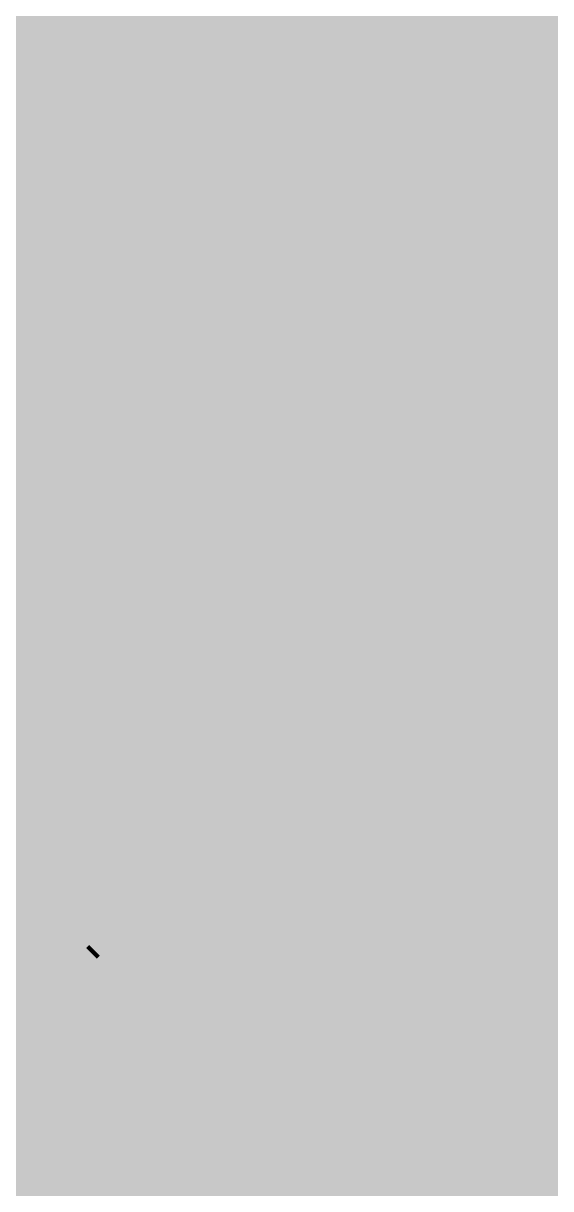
# Model space of a CAD drawing. Extents: x -7 to 100, y -42 to 30.
# Drawn here: x 27 to 31.5, y 10.17 to 20.1 of the extents above; entities that cross this region are included whole.
import ezdxf

# ---------------------------------------------------------------- set-up
doc = ezdxf.new("R2010")
doc.units = 0
doc.header["$MEASUREMENT"] = 0
doc.layers.get('0').update_dxf_attribs({"linetype": 'CONTINUOUS'})
for name, color, linetype in [('22-315-0_BOT', 7, 'CONTINUOUS'), ('22-315-0_IN1', 4, 'CONTINUOUS'), ('22-315-0_SMB', 3, 'CONTINUOUS'), ('22-315-0_SMT', 5, 'CONTINUOUS'), ('22-315-0_SPB', 10, 'CONTINUOUS'), ('22-315-0_SPT', 14, 'CONTINUOUS'), ('22-315-0_SSB', 9, 'CONTINUOUS'), ('22-315-0_SST', 12, 'CONTINUOUS'), ('22-315-0_TOP', 11, 'CONTINUOUS')]:
    doc.layers.add(name, color=color, linetype=linetype)

# ---------------------------------------------------------------- blocks, each defined once
blk = doc.blocks.new('RECTANGLE_8')
blk.add_solid([(0.4826, 0.4064), (0.4826, -0.4064), (-0.4826, 0.4064), (-0.4826, -0.4064)])
blk = doc.blocks.new('RECTANGLE_12')
blk.add_solid([(0.635, 0.508), (0.635, -0.508), (-0.635, 0.508), (-0.635, -0.508)])
blk = doc.blocks.new('RECTANGLE_6')
blk.add_solid([(1.12522, 1.14935), (1.12522, -1.14935), (-1.12522, 1.14935), (-1.12522, -1.14935)])
blk = doc.blocks.new('RECTANGLE_29')
blk.add_solid([(0.99949, 0.59944), (0.99949, -0.59944), (-0.99949, 0.59944), (-0.99949, -0.59944)])
blk = doc.blocks.new('ROUND_28')
at = {"const_width": 0.23749}
blk.add_lwpolyline([(-0.118744, 0, 1), (0.118744, 0, 1)], format="xyb", close=True, dxfattribs=at)

msp = doc.modelspace()

# ---------------------------------------------------------------- linework, layer by layer
at = {"layer": '22-315-0_BOT'}
for points, const_width in [([(-3.302, 16.891), (-3.302, 18.669), (-1.27, 20.701), (5.715, 20.701), (9.271, 24.257), (9.271, 27.559), (10.414, 28.702), (13.716, 28.702), (20.955, 21.463), (25.654, 21.463), (26.67, 20.447), (26.67, 20.193), (27.178, 19.685), (28.829, 19.685), (29.464, 20.32), (32.004, 20.32), (33.02, 21.336), (39.878, 21.336), (40.513, 20.701)], 0.2032), ([(29.63164, 19.9136), (29.1211, 19.40052)], 0.254), ([(29.6672, 19.9136), (29.63164, 19.9136)], 0.254), ([(29.6672, 19.9136), (29.6672, 18.8722)], 0.254), ([(31.2928, 19.9136), (31.2928, 18.8722)], 0.254), ([(31.2928, 19.9136), (31.2928, 14.5161)], 0.254), ([(32.004, 19.9136), (31.2928, 19.9136)], 0.254), ([(31.5214, 19.9136), (31.5214, 14.5161)], 0.254), ([(29.6672, 19.812), (29.53004, 19.812)], 0.254), ([(30.48, 19.6088), (30.48, 13.8938), (33.655, 13.8938)], 0.635), ([(34.85388, 19.812), (31.2928, 19.812)], 0.254), ([(29.464, 19.74596), (29.464, 1.0922)], 0.254), ([(29.6672, 19.5834), (29.30144, 19.5834)], 0.254), ([(34.85134, 19.5834), (31.2928, 19.5834)], 0.254), ([(29.2354, 19.51736), (29.2354, 1.0922)], 0.254), ([(29.6672, 19.3548), (29.06522, 19.3548)], 0.254), ([(34.88944, 19.3548), (31.2928, 19.3548)], 0.254), ([(28.7782, 19.2786), (28.7782, 17.8308)], 0.254), ([(28.7782, 19.2786), (28.7782, 1.0922)], 0.254), ([(28.829, 19.2786), (28.7782, 19.2786)], 0.254), ([(29.0068, 19.31924), (29.0068, 1.0922)], 0.254), ([(29.6672, 19.1262), (28.7782, 19.1262)], 0.254), ([(34.97072, 19.1262), (31.2928, 19.1262)], 0.254), ([(29.6672, 18.8976), (28.7782, 18.8976)], 0.254), ([(29.8577, 18.8722), (29.6672, 18.8722)], 0.254), ([(29.6926, 18.8722), (29.6926, 1.0922)], 0.254), ([(29.8577, 18.8722), (29.8577, 13.8938)], 0.254), ([(31.1023, 18.8722), (31.1023, 14.5161)], 0.254), ([(31.2928, 18.8722), (31.1023, 18.8722)], 0.254), ([(35.1028, 18.8976), (31.2928, 18.8976)], 0.254), ([(26.8478, 18.669), (27.813, 18.669)], 0.254), ([(28.7782, 18.669), (27.813, 18.669)], 0.254), ([(27.813, 17.8308), (27.813, 18.669)], 0.254), ([(29.8577, 18.669), (28.7782, 18.669)], 0.254), ([(35.31108, 18.669), (31.1023, 18.669)], 0.254), ([(29.8577, 18.4404), (28.7782, 18.4404)], 0.254), ([(35.68192, 18.4404), (31.1023, 18.4404)], 0.254), ([(29.8577, 18.2118), (28.7782, 18.2118)], 0.254), ([(35.37458, 18.2118), (31.1023, 18.2118)], 0.254), ([(29.8577, 17.9832), (28.7782, 17.9832)], 0.254), ([(35.1409, 17.9832), (31.1023, 17.9832)], 0.254), ([(28.7782, 17.8308), (26.8478, 17.8308)], 0.254), ([(26.9494, 17.8308), (26.9494, 1.0922)], 0.254), ([(27.178, 17.8308), (27.178, 1.0922)], 0.254), ([(27.4066, 17.8308), (27.4066, 1.0922)], 0.254), ([(27.6352, 17.8308), (27.6352, 1.0922)], 0.254), ([(27.8638, 17.8308), (27.8638, 1.0922)], 0.254), ([(28.0924, 17.8308), (28.0924, 1.0922)], 0.254), ([(28.321, 17.8308), (28.321, 1.0922)], 0.254), ([(28.5496, 17.8308), (28.5496, 1.0922)], 0.254), ([(29.8577, 17.7546), (23.96744, 17.7546)], 0.254), ([(34.99358, 17.7546), (31.1023, 17.7546)], 0.254), ([(29.8577, 17.526), (23.73884, 17.526)], 0.254), ([(34.90468, 17.526), (31.1023, 17.526)], 0.254), ([(29.8577, 17.2974), (23.51024, 17.2974)], 0.254), ([(34.85642, 17.2974), (31.1023, 17.2974)], 0.254), ([(29.8577, 17.0688), (23.28164, 17.0688)], 0.254), ([(34.85134, 17.0688), (31.1023, 17.0688)], 0.254), ([(29.8577, 16.8402), (23.05304, 16.8402)], 0.254), ([(34.88436, 16.8402), (31.1023, 16.8402)], 0.254), ([(29.8577, 16.6116), (22.82444, 16.6116)], 0.254), ([(34.95802, 16.6116), (31.1023, 16.6116)], 0.254), ([(29.8577, 16.383), (22.59584, 16.383)], 0.254), ([(35.08502, 16.383), (31.1023, 16.383)], 0.254), ([(29.8577, 16.1544), (22.36724, 16.1544)], 0.254), ([(35.28314, 16.1544), (31.1023, 16.1544)], 0.254), ([(29.8577, 15.9258), (22.13864, 15.9258)], 0.254), ([(32.8422, 15.9258), (31.1023, 15.9258)], 0.254), ([(29.8577, 15.6972), (23.37054, 15.6972)], 0.254), ([(32.8422, 15.6972), (31.1023, 15.6972)], 0.254), ([(29.8577, 15.4686), (23.50516, 15.4686)], 0.254), ([(32.8422, 15.4686), (31.1023, 15.4686)], 0.254), ([(29.8577, 15.24), (23.5458, 15.24)], 0.254), ([(32.8422, 15.24), (31.1023, 15.24)], 0.254), ([(29.8577, 15.0114), (23.5458, 15.0114)], 0.254), ([(32.8422, 15.0114), (31.1023, 15.0114)], 0.254), ([(29.8577, 14.7828), (23.5458, 14.7828)], 0.254), ([(32.8422, 14.7828), (31.1023, 14.7828)], 0.254), ([(29.8577, 14.5542), (24.93264, 14.5542)], 0.254), ([(32.8422, 14.5542), (31.1023, 14.5542)], 0.254), ([(32.8422, 14.5161), (31.1023, 14.5161)], 0.254), ([(29.8577, 14.3256), (25.16124, 14.3256)], 0.254), ([(29.8577, 14.097), (25.33142, 14.097)], 0.254), ([(30.48, 13.8938), (33.655, 13.8938)], 0.635), ([(29.8577, 13.8684), (25.3873, 13.8684)], 0.254), ([(30.48, 13.843), (30.48, 13.8938)], 0.2032), ([(29.91104, 13.6398), (25.3873, 13.6398)], 0.254), ([(29.9212, 13.61948), (29.9212, 1.0922)], 0.254), ([(30.0863, 13.4112), (25.5778, 13.4112)], 0.254), ([(30.1498, 13.36548), (30.1498, 1.0922)], 0.254), ([(30.3784, 13.27912), (30.3784, 1.0922)], 0.254), ([(32.8422, 13.2715), (30.48, 13.2715)], 0.254), ([(30.607, 13.2715), (30.607, 1.0922)], 0.254), ([(30.8356, 13.2715), (30.8356, 1.0922)], 0.254), ([(31.0642, 13.2715), (31.0642, 1.0922)], 0.254), ([(31.2928, 13.2715), (31.2928, 9.42086)], 0.254), ([(31.5214, 13.2715), (31.5214, 9.5631)], 0.254), ([(32.8422, 13.1826), (25.5778, 13.1826)], 0.254), ([(37.73932, 12.954), (25.5778, 12.954)], 0.254), ([(37.73932, 12.7254), (25.5778, 12.7254)], 0.254), ([(37.73932, 12.4968), (25.5778, 12.4968)], 0.254), ([(37.73932, 12.2682), (25.5778, 12.2682)], 0.254), ([(37.73932, 12.0396), (25.5778, 12.0396)], 0.254), ([(34.1122, 11.811), (25.5778, 11.811)], 0.254), ([(34.1122, 11.5824), (25.5778, 11.5824)], 0.254), ([(34.1122, 11.3538), (25.5778, 11.3538)], 0.254), ([(34.1122, 11.1252), (25.5778, 11.1252)], 0.254), ([(34.1122, 10.8966), (25.5778, 10.8966)], 0.254), ([(34.1122, 10.668), (25.5778, 10.668)], 0.254), ([(34.1122, 10.4394), (24.22144, 10.4394)], 0.254), ([(34.1122, 10.2108), (23.99284, 10.2108)], 0.254)]:
    msp.add_lwpolyline(points, dxfattribs=dict(at, const_width=const_width))
at = {"layer": '22-315-0_BOT', "const_width": 0.254}
for points in [[(28.829, 19.2786, 0.1989115), (29.11637, 19.39763)], [(29.8577, 13.8938, 0.4142136), (30.48, 13.2715)]]:
    msp.add_lwpolyline(points, format="xyb", dxfattribs=at)
at = {"layer": '22-315-0_IN1', "const_width": 0.254}
for points in [[(26.9494, 29.337), (26.9494, 0.381)], [(27.178, 29.337), (27.178, 0.381)], [(27.4066, 29.337), (27.4066, 0.381)], [(27.6352, 29.337), (27.6352, 0.381)], [(27.8638, 29.337), (27.8638, 0.381)], [(28.0924, 29.337), (28.0924, 0.381)], [(28.321, 29.337), (28.321, 0.381)], [(28.5496, 29.337), (28.5496, 0.381)], [(28.6512, 29.337), (28.6512, 0.508)], [(29.1338, 29.337), (29.1338, 0.508)], [(29.3116, 29.337), (29.3116, 2.32664)], [(29.5402, 29.337), (29.5402, 2.51206)], [(29.7688, 29.337), (29.7688, 2.58064)], [(29.9974, 29.337), (29.9974, 2.56794)], [(30.226, 29.337), (30.226, 2.46888)], [(30.4546, 29.337), (30.4546, 2.20472)], [(30.6832, 29.337), (30.6832, 2.30378)], [(30.9118, 29.337), (30.9118, 2.4257)], [(31.1404, 29.337), (31.1404, 2.45618)], [(31.369, 29.337), (31.369, 2.40792)], [(31.5976, 29.337), (31.5976, 2.25552)], [(34.9377, 20.1676), (29.1338, 20.1676)], [(28.6512, 20.0406), (-5.969, 20.0406)], [(34.87166, 19.939), (29.1338, 19.939)], [(28.6512, 19.812), (-5.969, 19.812)], [(34.8488, 19.7104), (29.1338, 19.7104)], [(28.6512, 19.5834), (-5.969, 19.5834)], [(34.86404, 19.4818), (29.1338, 19.4818)], [(28.6512, 19.3548), (-5.969, 19.3548)], [(34.91992, 19.2532), (29.1338, 19.2532)], [(28.6512, 19.1262), (-5.969, 19.1262)], [(35.02152, 19.0246), (29.1338, 19.0246)], [(28.6512, 18.8976), (-5.969, 18.8976)], [(35.18408, 18.796), (29.1338, 18.796)], [(28.6512, 18.669), (-5.969, 18.669)], [(35.44316, 18.5674), (29.1338, 18.5674)], [(28.6512, 18.4404), (-5.969, 18.4404)], [(35.5727, 18.3388), (29.1338, 18.3388)], [(28.6512, 18.2118), (-5.969, 18.2118)], [(35.2552, 18.1102), (29.1338, 18.1102)], [(28.6512, 17.9832), (-5.969, 17.9832)], [(35.06724, 17.8816), (29.1338, 17.8816)], [(28.6512, 17.7546), (-5.969, 17.7546)], [(34.94786, 17.653), (29.1338, 17.653)], [(28.6512, 17.526), (-3.05816, 17.526)], [(34.87674, 17.4244), (29.1338, 17.4244)], [(28.6512, 17.2974), (-2.7559, 17.2974)], [(34.8488, 17.1958), (29.1338, 17.1958)], [(28.6512, 17.0688), (-2.64414, 17.0688)], [(33.43402, 16.9672), (29.1338, 16.9672)], [(28.6512, 16.8402), (-2.62382, 16.8402)], [(33.20288, 16.7386), (29.1338, 16.7386)], [(28.6512, 16.6116), (20.03552, 16.6116)], [(33.11398, 16.51), (29.1338, 16.51)], [(28.6512, 16.383), (20.18792, 16.383)], [(33.1089, 16.2814), (29.1338, 16.2814)], [(28.6512, 16.1544), (20.23618, 16.1544)], [(33.18764, 16.0528), (29.1338, 16.0528)], [(28.6512, 15.9258), (20.2057, 15.9258)], [(33.39338, 15.8242), (29.1338, 15.8242)], [(28.6512, 15.6972), (23.36292, 15.6972)], [(35.28314, 15.5956), (29.1338, 15.5956)], [(28.6512, 15.4686), (23.50008, 15.4686)], [(35.08502, 15.367), (29.1338, 15.367)], [(28.6512, 15.24), (23.54072, 15.24)], [(34.95802, 15.1384), (29.1338, 15.1384)], [(28.6512, 15.0114), (23.50008, 15.0114)], [(34.88436, 14.9098), (29.1338, 14.9098)], [(28.6512, 14.7828), (23.36292, 14.7828)], [(34.85134, 14.6812), (29.1338, 14.6812)], [(28.6512, 14.5542), (-5.969, 14.5542)], [(34.85642, 14.4526), (29.1338, 14.4526)], [(28.6512, 14.3256), (-5.969, 14.3256)], [(34.90468, 14.224), (29.1338, 14.224)], [(28.6512, 14.097), (-5.969, 14.097)], [(34.99358, 13.9954), (29.1338, 13.9954)], [(28.6512, 13.8684), (-5.969, 13.8684)], [(35.1409, 13.7668), (29.1338, 13.7668)], [(28.6512, 13.6398), (-5.969, 13.6398)], [(35.37458, 13.5382), (29.1338, 13.5382)], [(28.6512, 13.4112), (-5.969, 13.4112)], [(35.82924, 13.3096), (29.1338, 13.3096)], [(28.6512, 13.1826), (20.16252, 13.1826)], [(56.01716, 13.081), (29.1338, 13.081)], [(28.6512, 12.954), (20.31492, 12.954)], [(33.49244, 12.8524), (29.1338, 12.8524)], [(28.6512, 12.7254), (20.36318, 12.7254)], [(33.12922, 12.6238), (29.1338, 12.6238)], [(28.6512, 12.4968), (20.3327, 12.4968)], [(33.00476, 12.3952), (29.1338, 12.3952)], [(28.6512, 12.2682), (20.21078, 12.2682)], [(32.97428, 12.1666), (29.1338, 12.1666)], [(28.6512, 12.0396), (19.85772, 12.0396)], [(33.02508, 11.938), (29.1338, 11.938)], [(28.6512, 11.811), (20.12188, 11.811)], [(33.17494, 11.7094), (29.1338, 11.7094)], [(28.6512, 11.5824), (20.22094, 11.5824)], [(39.98722, 11.4808), (29.1338, 11.4808)], [(28.6512, 11.3538), (20.23364, 11.3538)], [(39.86276, 11.2522), (29.1338, 11.2522)], [(28.6512, 11.1252), (20.16506, 11.1252)], [(39.83228, 11.0236), (29.1338, 11.0236)], [(28.6512, 10.8966), (19.97964, 10.8966)], [(39.88308, 10.795), (29.1338, 10.795)], [(28.6512, 10.668), (12.05992, 10.668)], [(40.03294, 10.5664), (29.1338, 10.5664)], [(28.6512, 10.4394), (12.10818, 10.4394)], [(45.54982, 10.3378), (29.1338, 10.3378)], [(28.6512, 10.2108), (12.0777, 10.2108)], [(45.57014, 10.1092), (29.1338, 10.1092)]]:
    msp.add_lwpolyline(points, dxfattribs=at)
at = {"layer": '22-315-0_SMT', "const_width": 0.127}
for points in [[(27.57932, 16.46682), (27.57932, 15.78102)], [(28.95092, 16.46682), (27.57932, 16.46682)], [(27.68092, 16.46682), (27.68092, 15.7226)], [(27.79522, 16.46682), (27.79522, 15.65148)], [(27.90952, 16.46682), (27.90952, 15.56512)], [(28.02382, 16.46682), (28.02382, 15.4686)], [(28.13812, 16.46682), (28.13812, 15.3543)], [(28.25242, 16.46682), (28.25242, 15.22222)], [(28.36672, 16.46682), (28.36672, 15.05966)], [(28.48102, 16.46682), (28.48102, 14.859)], [(28.59532, 16.46682), (28.59532, 14.57706)], [(28.70962, 16.46682), (28.70962, 11.48842)], [(28.82392, 16.46682), (28.82392, 11.48842)], [(28.93822, 16.46682), (28.93822, 11.48842)], [(28.956, 16.46682), (28.95092, 16.46682)], [(29.05252, 16.44142), (29.05252, 11.51382)], [(29.11094, 16.39062), (27.57932, 16.39062)], [(29.15412, 16.27632), (27.57932, 16.27632)], [(29.15412, 16.26362), (29.15392, 16.26869)], [(29.15412, 16.26362), (29.15412, 11.69162), (29.15412, 11.68654)], [(29.15412, 16.16202), (27.57932, 16.16202)], [(29.15412, 16.04772), (27.57932, 16.04772)], [(29.15412, 15.93342), (27.57932, 15.93342)], [(29.15412, 15.81912), (27.57932, 15.81912)], [(29.15412, 15.70482), (27.71394, 15.70482)], [(29.15412, 15.59052), (27.87904, 15.59052)], [(29.15412, 15.47622), (28.0162, 15.47622)], [(29.15412, 15.36192), (28.13304, 15.36192)], [(29.15412, 15.24762), (28.2321, 15.24762)], [(29.15412, 15.13332), (28.31846, 15.13332)], [(29.15412, 15.01902), (28.39212, 15.01902)], [(29.15412, 14.90472), (28.45816, 14.90472)], [(29.15412, 14.79042), (28.51404, 14.79042)], [(29.15412, 14.67612), (28.5623, 14.67612)], [(29.15412, 14.56182), (28.6004, 14.56182)], [(29.15412, 14.44752), (28.63342, 14.44752)], [(29.15412, 14.33322), (28.65882, 14.33322)], [(29.15412, 14.21892), (28.67914, 14.21892)], [(29.15412, 14.10462), (28.69184, 14.10462)], [(29.15412, 13.99032), (28.69692, 13.99032)], [(28.69692, 13.97762), (28.69692, 13.96492)], [(29.15412, 13.87602), (28.69692, 13.87602)], [(29.15412, 13.76172), (28.68676, 13.76172)], [(29.15412, 13.64742), (28.67152, 13.64742)], [(29.15412, 13.53312), (28.6512, 13.53312)], [(29.15412, 13.41882), (28.62072, 13.41882)], [(29.15412, 13.30452), (28.58516, 13.30452)], [(28.59532, 13.33754), (28.59532, 11.48842)], [(29.15412, 13.19022), (28.53944, 13.19022)], [(28.48102, 13.06576), (28.48102, 11.48842)], [(29.15412, 13.07592), (28.4861, 13.07592)], [(29.15412, 12.96162), (28.42514, 12.96162)], [(28.36672, 12.87018), (28.36672, 11.48842)], [(29.15412, 12.84732), (28.35148, 12.84732)], [(28.25242, 12.71524), (28.25242, 11.48842)], [(29.15412, 12.73302), (28.26512, 12.73302)], [(28.13812, 12.58824), (28.13812, 11.48842)], [(29.15412, 12.61872), (28.1686, 12.61872)], [(28.02382, 12.47902), (28.02382, 11.48842)], [(29.15412, 12.50442), (28.05176, 12.50442)], [(27.90952, 12.38758), (27.90952, 11.48842)], [(29.15412, 12.39012), (27.91206, 12.39012)], [(29.15412, 12.27582), (27.74442, 12.27582)], [(27.79522, 12.30884), (27.79522, 11.48842)], [(27.60472, 12.19962), (27.57932, 12.17422)], [(27.57932, 12.17422), (27.57932, 11.48842)], [(29.15412, 12.16152), (27.57932, 12.16152)], [(27.68092, 12.24026), (27.68092, 11.48842)], [(29.15412, 12.04722), (27.57932, 12.04722)], [(29.15412, 11.93292), (27.57932, 11.93292)], [(29.15412, 11.81862), (27.57932, 11.81862)], [(29.15412, 11.70432), (27.57932, 11.70432)], [(29.12872, 11.59002), (27.57932, 11.59002)], [(28.95092, 11.48842), (27.57932, 11.48842)], [(28.95092, 11.48842), (28.956, 11.48836)]]:
    msp.add_lwpolyline(points, dxfattribs=at)
for points in [[(29.15412, 16.2687, 0.4142136), (28.956, 16.46682)], [(28.69692, 13.97762, 0.2736465), (27.57932, 15.78102)], [(27.60472, 12.19962, 0.2848581), (28.69946, 13.96492)], [(28.956, 11.48842, 0.4142136), (29.15412, 11.68654)]]:
    msp.add_lwpolyline(points, format="xyb", dxfattribs=at)
at = {"layer": '22-315-0_SPT', "const_width": 0.127}
for points in [[(27.57932, 16.46682), (27.57932, 15.78102)], [(28.95092, 16.46682), (27.57932, 16.46682)], [(27.68092, 16.46682), (27.68092, 15.7226)], [(27.79522, 16.46682), (27.79522, 15.65148)], [(27.90952, 16.46682), (27.90952, 15.56512)], [(28.02382, 16.46682), (28.02382, 15.4686)], [(28.13812, 16.46682), (28.13812, 15.3543)], [(28.25242, 16.46682), (28.25242, 15.22222)], [(28.36672, 16.46682), (28.36672, 15.05966)], [(28.48102, 16.46682), (28.48102, 14.859)], [(28.59532, 16.46682), (28.59532, 14.57706)], [(28.70962, 16.46682), (28.70962, 11.48842)], [(28.82392, 16.46682), (28.82392, 11.48842)], [(28.93822, 16.46682), (28.93822, 11.48842)], [(28.956, 16.46682), (28.95092, 16.46682)], [(29.05252, 16.44142), (29.05252, 11.51382)], [(29.11094, 16.39062), (27.57932, 16.39062)], [(29.15412, 16.27632), (27.57932, 16.27632)], [(29.15412, 16.26362), (29.15392, 16.26869)], [(29.15412, 16.26362), (29.15412, 11.69162), (29.15412, 11.68654)], [(29.15412, 16.16202), (27.57932, 16.16202)], [(29.15412, 16.04772), (27.57932, 16.04772)], [(29.15412, 15.93342), (27.57932, 15.93342)], [(29.15412, 15.81912), (27.57932, 15.81912)], [(29.15412, 15.70482), (27.71394, 15.70482)], [(29.15412, 15.59052), (27.87904, 15.59052)], [(29.15412, 15.47622), (28.0162, 15.47622)], [(29.15412, 15.36192), (28.13304, 15.36192)], [(29.15412, 15.24762), (28.2321, 15.24762)], [(29.15412, 15.13332), (28.31846, 15.13332)], [(29.15412, 15.01902), (28.39212, 15.01902)], [(29.15412, 14.90472), (28.45816, 14.90472)], [(29.15412, 14.79042), (28.51404, 14.79042)], [(29.15412, 14.67612), (28.5623, 14.67612)], [(29.15412, 14.56182), (28.6004, 14.56182)], [(29.15412, 14.44752), (28.63342, 14.44752)], [(29.15412, 14.33322), (28.65882, 14.33322)], [(29.15412, 14.21892), (28.67914, 14.21892)], [(29.15412, 14.10462), (28.69184, 14.10462)], [(29.15412, 13.99032), (28.69692, 13.99032)], [(28.69692, 13.97762), (28.69692, 13.96492)], [(29.15412, 13.87602), (28.69692, 13.87602)], [(29.15412, 13.76172), (28.68676, 13.76172)], [(29.15412, 13.64742), (28.67152, 13.64742)], [(29.15412, 13.53312), (28.6512, 13.53312)], [(29.15412, 13.41882), (28.62072, 13.41882)], [(29.15412, 13.30452), (28.58516, 13.30452)], [(28.59532, 13.33754), (28.59532, 11.48842)], [(29.15412, 13.19022), (28.53944, 13.19022)], [(28.48102, 13.06576), (28.48102, 11.48842)], [(29.15412, 13.07592), (28.4861, 13.07592)], [(29.15412, 12.96162), (28.42514, 12.96162)], [(28.36672, 12.87018), (28.36672, 11.48842)], [(29.15412, 12.84732), (28.35148, 12.84732)], [(28.25242, 12.71524), (28.25242, 11.48842)], [(29.15412, 12.73302), (28.26512, 12.73302)], [(28.13812, 12.58824), (28.13812, 11.48842)], [(29.15412, 12.61872), (28.1686, 12.61872)], [(28.02382, 12.47902), (28.02382, 11.48842)], [(29.15412, 12.50442), (28.05176, 12.50442)], [(27.90952, 12.38758), (27.90952, 11.48842)], [(29.15412, 12.39012), (27.91206, 12.39012)], [(29.15412, 12.27582), (27.74442, 12.27582)], [(27.79522, 12.30884), (27.79522, 11.48842)], [(27.60472, 12.19962), (27.57932, 12.17422)], [(27.57932, 12.17422), (27.57932, 11.48842)], [(29.15412, 12.16152), (27.57932, 12.16152)], [(27.68092, 12.24026), (27.68092, 11.48842)], [(29.15412, 12.04722), (27.57932, 12.04722)], [(29.15412, 11.93292), (27.57932, 11.93292)], [(29.15412, 11.81862), (27.57932, 11.81862)], [(29.15412, 11.70432), (27.57932, 11.70432)], [(29.12872, 11.59002), (27.57932, 11.59002)], [(28.95092, 11.48842), (27.57932, 11.48842)], [(28.95092, 11.48842), (28.956, 11.48836)]]:
    msp.add_lwpolyline(points, dxfattribs=at)
for points in [[(29.15412, 16.2687, 0.4142136), (28.956, 16.46682)], [(28.69692, 13.97762, 0.2736465), (27.57932, 15.78102)], [(27.60472, 12.19962, 0.2848581), (28.69946, 13.96492)], [(28.956, 11.48842, 0.4142136), (29.15412, 11.68654)]]:
    msp.add_lwpolyline(points, format="xyb", dxfattribs=at)
at = {"layer": '22-315-0_SSB', "const_width": 0.1524}
for points in [[(28.956, 21.717), (28.956, 17.653), (24.384, 17.653), (24.384, 19.431), (24.638, 19.685), (24.384, 19.939), (24.384, 21.717), (28.956, 21.717)], [(31.3055, 21.7805), (31.3055, 18.8595), (29.6672, 18.8595), (29.6672, 21.7805), (31.3055, 21.7805)], [(30.03042, 18.14576), (31.04642, 18.50136), (31.04642, 18.02892)], [(30.53842, 17.48536), (30.03042, 17.66316)], [(30.53842, 17.19072), (30.53842, 17.54632), (30.70606, 17.66316), (30.87624, 17.66316), (31.04642, 17.54632), (31.04642, 17.19072), (30.03042, 17.19072)], [(31.42742, 15.36192), (31.59506, 15.24254), (31.76524, 15.18412), (32.10306, 15.18412), (32.27324, 15.24254), (32.44342, 15.36192), (32.44342, 15.47876), (32.27324, 15.59814), (32.10306, 15.65656), (31.76524, 15.65656), (31.59506, 15.59814), (31.42742, 15.47876), (31.42742, 15.36192)], [(31.42742, 14.81836), (31.42742, 14.34592), (32.10306, 14.81836), (32.27324, 14.81836), (32.44342, 14.75994), (32.44342, 14.40434), (32.27324, 14.34592)], [(31.59506, 13.98016), (31.42742, 13.92174), (31.42742, 13.56614), (31.59506, 13.50772), (32.27324, 13.50772), (32.44342, 13.56614), (32.44342, 13.92174), (32.27324, 13.98016)]]:
    msp.add_lwpolyline(points, dxfattribs=at)
at = {"layer": '22-315-0_SST'}
for points, const_width in [([(31.26994, 18.79092), (31.26994, 24.38908)], 0.1524), ([(30.40126, 19.21256), (30.40126, 18.88744)], 0.1524), ([(30.53842, 19.22018), (30.53842, 18.87982)], 0.1524), ([(30.65018, 19.10842), (30.30982, 19.10842)], 0.1524), ([(30.64256, 18.97126), (30.31744, 18.97126)], 0.1524), ([(22.27072, 18.59026), (31.06928, 18.59026)], 0.1524), ([(30.3022, 18.21688), (30.19552, 18.21688)], 0.1524), ([(30.226, 18.22704), (30.226, 17.98066)], 0.1524), ([(26.81478, 17.33042), (26.93416, 17.16278), (27.17038, 17.16278), (27.28976, 17.33042), (27.28976, 17.5006), (27.051, 17.83842), (27.28976, 18.17878), (26.81478, 18.17878)], 0.1524), ([(30.36316, 18.15592), (30.36316, 18.05178)], 0.1524), ([(30.37332, 18.07972), (30.12694, 18.07972)], 0.1524), ([(30.44952, 17.60474), (30.1498, 17.60474), (30.1498, 11.60526), (30.44952, 11.60526)], 0.1524), ([(28.0797, 16.46174), (28.08986, 16.4338), (28.5623, 15.86992), (28.5877, 15.89024), (28.1178, 16.45158), (28.12796, 16.43126)], 0.1524), ([(29.14142, 15.40764), (29.13888, 15.41018), (28.575, 15.88008), (28.58516, 15.86738), (28.5623, 15.89024), (28.0035, 15.33144), (28.0289, 15.30858), (28.58516, 15.86738)], 0.1524), ([(23.86838, 11.1252), (29.53258, 11.1252), (29.53258, 16.764), (23.86838, 16.764), (23.86838, 11.1252)], 0.127), ([(25.1079, 16.4211), (28.10256, 16.4211), (28.10256, 16.47444), (25.08758, 16.47444)], 0.1524), ([(26.91384, 16.41856), (27.01036, 16.4084), (27.05608, 16.40078), (27.19832, 16.37538), (27.24404, 16.36268), (27.28976, 16.35252), (27.3812, 16.32712), (27.42692, 16.31188), (27.4701, 16.29664), (27.559, 16.26616), (27.60218, 16.24838), (27.68854, 16.21028), (27.813, 16.14932), (27.82824, 16.1798), (27.70124, 16.24076), (27.65806, 16.26108), (27.61488, 16.27886), (27.48026, 16.32966), (27.43708, 16.3449), (27.39136, 16.3576), (27.34564, 16.37284), (27.29738, 16.383), (27.06116, 16.4338), (27.0129, 16.44142), (26.91638, 16.45158)], 0.1524), ([(27.58948, 15.95628), (28.10256, 16.46936), (28.58516, 15.89278), (28.56484, 15.86738), (29.13126, 15.39494), (29.15666, 15.38478)], 0.1524), ([(28.66136, 14.95044), (29.11602, 15.4051), (28.56484, 15.86738), (28.10002, 16.4211), (27.64536, 15.96644)], 0.1524), ([(28.14828, 16.46428), (28.07968, 16.46195)], 0.1524), ([(28.14828, 16.44904), (28.10249, 16.44799)], 0.1524), ([(29.12618, 15.4305), (29.1465, 15.42288), (28.58516, 15.89278), (28.575, 15.88008), (28.1051, 16.44396), (28.10256, 16.4465)], 0.1524), ([(28.14828, 16.43126), (28.12796, 16.43105)], 0.1524), ([(28.58516, 15.89278), (29.16428, 15.40764), (28.6512, 14.89456), (28.63342, 14.93266)], 0.1524), ([(27.98826, 15.73784), (28.0162, 15.71752)], 0.1524), ([(28.01112, 15.74038), (27.99334, 15.71498)], 0.1524), ([(30.1625, 15.748), (30.1625, 15.4305)], 0.1524), ([(33.3375, 15.748), (30.1625, 15.748)], 0.1524), ([(30.2641, 15.748), (30.2641, 15.4305)], 0.1524), ([(30.40126, 15.748), (30.40126, 15.4305)], 0.1524), ([(30.53842, 15.748), (30.53842, 15.4305)], 0.1524), ([(30.67558, 15.748), (30.67558, 15.4305)], 0.1524), ([(30.81274, 15.748), (30.81274, 15.4305)], 0.1524), ([(30.9499, 15.748), (30.9499, 15.4305)], 0.1524), ([(31.08706, 15.748), (31.08706, 15.4305)], 0.1524), ([(31.22422, 15.748), (31.22422, 15.4305)], 0.1524), ([(31.36138, 15.748), (31.36138, 15.4305)], 0.1524), ([(31.49854, 15.748), (31.49854, 15.4305)], 0.1524), ([(33.3375, 15.66926), (30.1625, 15.66926)], 0.1524), ([(33.3375, 15.5321), (30.1625, 15.5321)], 0.1524), ([(29.12618, 15.4305), (29.12538, 15.45332)], 0.1524), ([(29.14142, 15.40764), (29.14142, 15.45336)], 0.1524), ([(29.15666, 15.38478), (29.15899, 15.45336)], 0.1524), ([(33.3375, 15.4305), (30.1625, 15.4305)], 0.1524), ([(29.11602, 11.69924), (29.11602, 15.40764), (29.16936, 15.40764), (29.16936, 11.69924)], 0.1524), ([(28.4353, 15.3162), (28.4099, 15.29842)], 0.1524), ([(28.43276, 15.29334), (28.41244, 15.31874)], 0.1524), ([(28.87472, 15.13332), (28.84424, 15.11808)], 0.1524), ([(29.12618, 13.97254), (29.12616, 13.97762)], 0.1524), ([(29.12618, 13.97254), (29.1592, 13.97254)], 0.1524), ([(29.1592, 13.97254), (29.15918, 13.97762)], 0.1524), ([(28.7782, 12.9667), (28.74772, 12.98194)], 0.1524), ([(29.1592, 11.6967), (29.1592, 12.98956), (28.76296, 12.98956), (28.76296, 12.95654), (29.12618, 12.95654), (29.12618, 11.684)], 0.1524), ([(27.68854, 11.90752), (27.68854, 11.48334), (28.9433, 11.48334)], 0.1524), ([(28.95854, 11.51636), (27.72156, 11.51636), (27.72156, 11.8872)], 0.1524), ([(28.9433, 11.47318), (25.2349, 11.47318), (25.2349, 11.52398), (28.956, 11.52652)], 0.1524), ([(28.9433, 11.47318), (28.9433, 11.48334)], 0.1524)]:
    msp.add_lwpolyline(points, dxfattribs=dict(at, const_width=const_width))
at = {"layer": '22-315-0_SST', "const_width": 0.1524}
for points in [[(30.48, 19.23034, 0.4142136), (30.29966, 19.05)], [(30.66034, 19.05, 0.4142136), (30.48, 19.23034)], [(30.29966, 19.05, 0.4142136), (30.48, 18.86966)], [(30.48, 18.86966, 0.4142136), (30.66034, 19.05)], [(31.06928, 18.59026, 0.4142136), (31.26994, 18.79092)], [(30.24886, 18.22958, 0.4142136), (30.1244, 18.10512)], [(30.37586, 18.10512, 0.4142136), (30.24886, 18.23212)], [(30.1244, 18.10512, 0.4142136), (30.24886, 17.98066)], [(30.24886, 17.97812, 0.4142136), (30.37586, 18.10512)], [(29.1592, 15.45336, 0.4142136), (28.14828, 16.46428)], [(29.14396, 15.45336, 0.4142136), (28.14828, 16.44904)], [(29.12618, 15.45336, 0.4142136), (28.14828, 16.43126)], [(28.02636, 15.73022, 0.1660348), (26.66746, 16.19426)], [(27.9781, 15.72514, 0.1620988), (26.66746, 16.16151)], [(27.99334, 15.71498, 0.0536721), (27.59036, 15.95816)], [(28.01112, 15.74038, 0.0487989), (27.64514, 15.96599)], [(27.98826, 15.73784, 0.1797101), (27.91185, 15.5321)], [(27.9781, 15.72514, 0.1664185), (27.91202, 15.5321)], [(28.02636, 15.73022, 0.1972575), (27.94504, 15.5321)], [(28.0162, 15.71752, 0.1823268), (27.94626, 15.5321)], [(27.91206, 15.5321, 0.4142136), (28.22702, 15.21714)], [(27.91206, 15.5321, 0.4142136), (28.22702, 15.21714)], [(27.94508, 15.5321, 0.4142136), (28.22702, 15.25016)], [(27.94508, 15.5321, 0.4142136), (28.22702, 15.25016)], [(28.22702, 15.25016, 0.197256), (28.42511, 15.33147)], [(28.66136, 14.95044, 0.0505341), (28.42462, 15.33104)], [(28.22702, 15.25016, 0.1807929), (28.41196, 15.31929)], [(28.22702, 15.21714, 0.1797099), (28.43262, 15.2935)], [(28.22702, 15.21714, 0.1664167), (28.42003, 15.28321)], [(28.85694, 13.97254, 0.1642446), (28.40944, 15.29807)], [(28.63342, 14.93266, 0.0471365), (28.41985, 15.28302)], [(28.88996, 13.97254, 0.1639217), (28.43688, 15.3174)], [(29.1592, 13.97762, 0.1216549), (28.87389, 15.13288)], [(29.12618, 13.97762, 0.1218501), (28.84408, 15.118)], [(26.66746, 11.75258, 0.4142136), (28.88742, 13.97254)], [(26.67, 11.7856, 0.4142136), (28.85694, 13.97254)], [(27.68854, 11.90752, 0.1677029), (28.74845, 12.98159)], [(27.72156, 11.8872, 0.1655129), (28.77895, 12.96634)], [(28.9433, 11.47318, 0.4142136), (29.16936, 11.69924)], [(28.9433, 11.48334, 0.4107693), (29.1592, 11.6967)], [(28.956, 11.52652, 0.3928793), (29.11602, 11.69924)], [(28.95854, 11.51636, 0.3663079), (29.12618, 11.684)]]:
    msp.add_lwpolyline(points, format="xyb", dxfattribs=at)
at = {"layer": '22-315-0_TOP'}
for points, const_width in [([(38.05936, 26.035), (35.39236, 23.368), (32.766, 23.368), (32.766, 21.463), (31.623, 20.32), (30.41904, 20.32)], 0.762), ([(26.91892, 24.70912), (26.91892, 16.891)], 0.254), ([(27.14752, 24.48052), (27.14752, 16.891)], 0.254), ([(27.37612, 24.25192), (27.37612, 16.94942)], 0.254), ([(27.60472, 24.02332), (27.60472, 16.9545)], 0.254), ([(27.83332, 23.79472), (27.83332, 16.9545)], 0.254), ([(28.06192, 23.56612), (28.06192, 16.9545)], 0.254), ([(28.29052, 23.33752), (28.29052, 16.9545)], 0.254), ([(28.51912, 23.10892), (28.51912, 17.15008)], 0.254), ([(28.74772, 22.88032), (28.74772, 17.37868)], 0.254), ([(28.97632, 22.65172), (28.97632, 17.60728)], 0.254), ([(29.03982, 21.30044), (29.03982, 19.33956)], 0.254), ([(29.03982, 20.0406), (24.30018, 20.0406)], 0.254), ([(31.75, 17.05356), (31.78556, 17.05356), (34.417, 19.685), (36.195, 19.685)], 0.762), ([(29.03982, 19.812), (24.30018, 19.812)], 0.254), ([(29.03982, 19.5834), (24.30018, 19.5834)], 0.254), ([(29.03982, 19.3548), (24.30018, 19.3548)], 0.254), ([(31.8008, 19.33956), (29.03982, 19.33956)], 0.254), ([(29.20492, 19.33956), (29.20492, 17.75714)], 0.254), ([(29.43352, 19.33956), (29.43352, 17.81302)], 0.254), ([(29.66212, 19.33956), (29.66212, 17.81556)], 0.254), ([(29.89072, 19.33956), (29.89072, 17.81556)], 0.254), ([(30.11932, 19.33956), (30.11932, 17.81556)], 0.254), ([(30.34792, 19.33956), (30.34792, 18.58518)], 0.254), ([(30.57652, 19.33956), (30.57652, 18.58518)], 0.254), ([(30.80512, 19.33956), (30.80512, 18.58518)], 0.254), ([(31.03372, 19.33956), (31.03372, 18.58518)], 0.254), ([(31.26232, 19.33956), (31.26232, 18.58518)], 0.254), ([(31.49092, 19.33956), (31.49092, 18.58518)], 0.254), ([(32.78124, 19.1262), (21.20138, 19.1262)], 0.254), ([(32.55264, 18.8976), (20.99056, 18.8976)], 0.254), ([(32.32404, 18.669), (21.14296, 18.669)], 0.254), ([(32.24022, 18.58518), (30.24378, 18.58518)], 0.254), ([(30.24378, 18.58518), (30.24378, 17.81556)], 0.254), ([(30.24378, 18.4404), (23.09622, 18.4404)], 0.254), ([(30.24378, 18.2118), (23.09622, 18.2118)], 0.254), ([(30.24378, 17.9832), (23.09622, 17.9832)], 0.254), ([(30.24378, 17.81556), (29.49956, 17.81556)], 0.254), ([(29.19984, 17.7546), (24.01316, 17.7546)], 0.254), ([(28.96108, 17.59204), (28.37434, 17.00784)], 0.254), ([(28.89504, 17.526), (24.31796, 17.526)], 0.254), ([(28.66644, 17.2974), (24.54656, 17.2974)], 0.254), ([(28.91028, 13.97), (28.91028, 16.46428), (29.49956, 17.05356), (31.75, 17.05356)], 0.762), ([(28.43784, 17.0688), (24.77516, 17.0688)], 0.254), ([(28.3718, 17.00276), (28.32693, 16.95379)], 0.254), ([(27.2034, 16.891), (26.1366, 16.891)], 0.254), ([(28.32608, 16.9545), (27.432, 16.9545)], 0.254), ([(29.21, 16.51), (27.432, 16.51)], 0.127), ([(29.21, 16.51), (29.21, 11.43), (27.432, 11.43)], 0.127), ([(27.432, 16.51), (27.432, 11.43)], 0.127), ([(29.21, 16.4592), (27.432, 16.4592)], 0.127), ([(27.5463, 16.51), (27.5463, 11.43)], 0.127), ([(27.6606, 16.51), (27.6606, 11.43)], 0.127), ([(27.7749, 16.51), (27.7749, 11.43)], 0.127), ([(27.8892, 16.51), (27.8892, 11.43)], 0.127), ([(28.0035, 16.51), (28.0035, 11.43)], 0.127), ([(28.1178, 16.51), (28.1178, 11.43)], 0.127), ([(28.2321, 16.51), (28.2321, 11.43)], 0.127), ([(28.3464, 16.51), (28.3464, 11.43)], 0.127), ([(28.4607, 16.51), (28.4607, 11.43)], 0.127), ([(28.575, 16.51), (28.575, 11.43)], 0.127), ([(28.6893, 16.51), (28.6893, 11.43)], 0.127), ([(28.8036, 16.51), (28.8036, 11.43)], 0.127), ([(28.9179, 16.51), (28.9179, 11.43)], 0.127), ([(29.0322, 16.51), (29.0322, 11.43)], 0.127), ([(29.1465, 16.51), (29.1465, 11.43)], 0.127), ([(29.21, 16.3449), (27.432, 16.3449)], 0.127), ([(29.81452, 16.29156), (29.718, 16.19504)], 0.254), ([(30.24378, 16.29156), (29.81452, 16.29156)], 0.254), ([(29.89072, 16.29156), (29.89072, 10.33018)], 0.254), ([(30.11932, 16.29156), (30.11932, 10.33018)], 0.254), ([(30.24378, 16.29156), (30.24378, 15.52448)], 0.254), ([(29.718, 16.19504), (29.718, 10.922)], 0.254), ([(29.21, 16.2306), (27.432, 16.2306)], 0.127), ([(30.24378, 16.1544), (29.718, 16.1544)], 0.254), ([(29.21, 16.1163), (27.432, 16.1163)], 0.127), ([(29.21, 16.002), (27.432, 16.002)], 0.127), ([(30.24378, 15.9258), (29.718, 15.9258)], 0.254), ([(29.21, 15.8877), (27.432, 15.8877)], 0.127), ([(29.21, 15.7734), (27.432, 15.7734)], 0.127), ([(30.24378, 15.6972), (29.718, 15.6972)], 0.254), ([(29.21, 15.6591), (27.432, 15.6591)], 0.127), ([(29.21, 15.5448), (27.432, 15.5448)], 0.127), ([(33.25622, 15.52448), (30.24378, 15.52448)], 0.254), ([(30.34792, 15.52448), (30.34792, 10.34288)], 0.254), ([(30.57652, 15.52448), (30.57652, 10.57148)], 0.254), ([(30.80512, 15.52448), (30.80512, 10.72896)], 0.254), ([(31.03372, 15.52448), (31.03372, 10.78992)], 0.254), ([(31.26232, 15.52448), (31.26232, 10.795)], 0.254), ([(31.49092, 15.52448), (31.49092, 10.795)], 0.254), ([(35.09772, 15.4686), (29.718, 15.4686)], 0.254), ([(29.21, 15.4305), (27.432, 15.4305)], 0.127), ([(29.21, 15.3162), (27.432, 15.3162)], 0.127), ([(34.9504, 15.24), (29.718, 15.24)], 0.254), ([(29.21, 15.2019), (27.432, 15.2019)], 0.127), ([(29.21, 15.0876), (27.432, 15.0876)], 0.127), ([(34.85896, 15.0114), (29.718, 15.0114)], 0.254), ([(29.21, 14.9733), (27.432, 14.9733)], 0.127), ([(29.21, 14.859), (27.432, 14.859)], 0.127), ([(36.195, 14.605), (36.195, 11.43), (34.798, 10.033), (31.115, 10.033), (29.88056, 8.79856), (29.845, 8.79856)], 0.762), ([(34.80816, 14.7828), (29.718, 14.7828)], 0.254), ([(29.21, 14.7447), (27.432, 14.7447)], 0.127), ([(29.21, 14.6304), (27.432, 14.6304)], 0.127), ([(34.798, 14.5542), (29.718, 14.5542)], 0.254), ([(29.21, 14.5161), (27.432, 14.5161)], 0.127), ([(29.21, 14.4018), (27.432, 14.4018)], 0.127), ([(34.82594, 14.3256), (29.718, 14.3256)], 0.254), ([(29.21, 14.2875), (27.432, 14.2875)], 0.127), ([(29.21, 14.1732), (27.432, 14.1732)], 0.127), ([(34.89198, 14.097), (29.718, 14.097)], 0.254), ([(29.21, 14.0589), (27.432, 14.0589)], 0.127), ([(29.21, 13.9446), (27.432, 13.9446)], 0.127), ([(35.00882, 13.8684), (29.718, 13.8684)], 0.254), ([(29.21, 13.8303), (27.432, 13.8303)], 0.127), ([(29.21, 13.716), (27.432, 13.716)], 0.127), ([(35.18408, 13.6398), (29.718, 13.6398)], 0.254), ([(29.21, 13.6017), (27.432, 13.6017)], 0.127), ([(29.21, 13.4874), (27.432, 13.4874)], 0.127), ([(35.433, 13.4112), (29.718, 13.4112)], 0.254), ([(29.21, 13.3731), (27.432, 13.3731)], 0.127), ([(29.21, 13.2588), (27.432, 13.2588)], 0.127), ([(35.433, 13.1826), (29.718, 13.1826)], 0.254), ([(29.21, 13.1445), (27.432, 13.1445)], 0.127), ([(29.21, 13.0302), (27.432, 13.0302)], 0.127), ([(35.433, 12.954), (29.718, 12.954)], 0.254), ([(29.21, 12.9159), (27.432, 12.9159)], 0.127), ([(29.21, 12.8016), (27.432, 12.8016)], 0.127), ([(35.433, 12.7254), (29.718, 12.7254)], 0.254), ([(29.21, 12.6873), (27.432, 12.6873)], 0.127), ([(29.21, 12.573), (27.432, 12.573)], 0.127), ([(35.433, 12.4968), (29.718, 12.4968)], 0.254), ([(29.21, 12.4587), (27.432, 12.4587)], 0.127), ([(29.21, 12.3444), (27.432, 12.3444)], 0.127), ([(35.433, 12.2682), (29.718, 12.2682)], 0.254), ([(29.21, 12.2301), (27.432, 12.2301)], 0.127), ([(29.21, 12.1158), (27.432, 12.1158)], 0.127), ([(35.433, 12.0396), (29.718, 12.0396)], 0.254), ([(29.21, 12.0015), (27.432, 12.0015)], 0.127), ([(29.21, 11.8872), (27.432, 11.8872)], 0.127), ([(35.433, 11.811), (29.718, 11.811)], 0.254), ([(29.21, 11.7729), (27.432, 11.7729)], 0.127), ([(29.21, 11.6586), (27.432, 11.6586)], 0.127), ([(35.27044, 11.5824), (29.718, 11.5824)], 0.254), ([(29.21, 11.5443), (27.432, 11.5443)], 0.127), ([(35.04184, 11.3538), (29.718, 11.3538)], 0.254), ([(34.81324, 11.1252), (29.718, 11.1252)], 0.254), ([(29.718, 10.922), (23.876, 10.922)], 0.254), ([(26.91892, 10.922), (26.91892, 10.33018)], 0.254), ([(27.14752, 10.922), (27.14752, 10.33018)], 0.254), ([(27.37612, 10.922), (27.37612, 10.33018)], 0.254), ([(27.60472, 10.922), (27.60472, 10.033)], 0.254), ([(27.83332, 10.922), (27.83332, 10.033)], 0.254), ([(28.06192, 10.922), (28.06192, 10.033)], 0.254), ([(28.29052, 10.922), (28.29052, 10.033)], 0.254), ([(28.51912, 10.922), (28.51912, 10.33018)], 0.254), ([(28.74772, 10.922), (28.74772, 10.33018)], 0.254), ([(28.97632, 10.922), (28.97632, 10.33018)], 0.254), ([(29.20492, 10.922), (29.20492, 10.33018)], 0.254), ([(29.43352, 10.922), (29.43352, 10.33018)], 0.254), ([(29.66212, 10.922), (29.66212, 10.33018)], 0.254), ([(34.58464, 10.8966), (20.05584, 10.8966)], 0.254), ([(34.48304, 10.795), (31.115, 10.795)], 0.254), ([(30.69336, 10.668), (17.24406, 10.668)], 0.254), ([(30.57652, 10.57148), (30.33522, 10.33018)], 0.254), ([(30.44444, 10.4394), (25.34158, 10.4394)], 0.254), ([(27.54122, 10.33018), (25.45588, 10.33018)], 0.254), ([(27.54122, 10.33018), (27.54122, 10.033)], 0.254), ([(28.33878, 10.33018), (28.33878, 10.033)], 0.254), ([(30.33522, 10.33018), (28.33878, 10.33018)], 0.254), ([(28.33878, 10.2108), (27.54122, 10.2108)], 0.254)]:
    msp.add_lwpolyline(points, dxfattribs=dict(at, const_width=const_width))
at = {"layer": '22-315-0_TOP', "const_width": 0.254}
for points in [[(29.49956, 17.81556, 0.1989128), (28.96074, 17.59238)], [(29.49956, 17.81556, 0.1989128), (28.96074, 17.59238)], [(27.432, 16.9545, 0.1359332), (27.20331, 16.89116)], [(31.115, 10.795, 0.1989128), (30.57618, 10.57182)]]:
    msp.add_lwpolyline(points, format="xyb", dxfattribs=at)

# ---------------------------------------------------------------- block references
at = {"layer": '22-315-0_BOT'}
for name, p in [('RECTANGLE_8', (30.48, 19.6088)), ('RECTANGLE_12', (27.813, 18.669))]:
    msp.add_blockref(name, p, dxfattribs=at)
at = {"layer": '22-315-0_SMB'}
for name, p in [('RECTANGLE_8', (30.48, 19.6088)), ('RECTANGLE_12', (27.813, 18.669))]:
    msp.add_blockref(name, p, dxfattribs=at)
at = {"layer": '22-315-0_SMT'}
for name, p in [('RECTANGLE_29', (30.41904, 20.32)), ('RECTANGLE_6', (31.75, 17.05356)), ('RECTANGLE_6', (31.75, 12.1539))]:
    msp.add_blockref(name, p, dxfattribs=at)
at = {"layer": '22-315-0_SPB'}
for name, p in [('RECTANGLE_8', (30.48, 19.6088)), ('RECTANGLE_12', (27.813, 18.669))]:
    msp.add_blockref(name, p, dxfattribs=at)
at = {"layer": '22-315-0_SPT'}
for name, p in [('RECTANGLE_29', (30.41904, 20.32)), ('RECTANGLE_6', (31.75, 17.05356)), ('RECTANGLE_6', (31.75, 12.1539))]:
    msp.add_blockref(name, p, dxfattribs=at)
at = {"layer": '22-315-0_TOP'}
for name, p in [('RECTANGLE_29', (30.41904, 20.32)), ('RECTANGLE_6', (31.75, 17.05356)), ('ROUND_28', (28.91028, 13.97)), ('RECTANGLE_6', (31.75, 12.1539))]:
    msp.add_blockref(name, p, dxfattribs=at)

doc.saveas('drawing.dxf')
